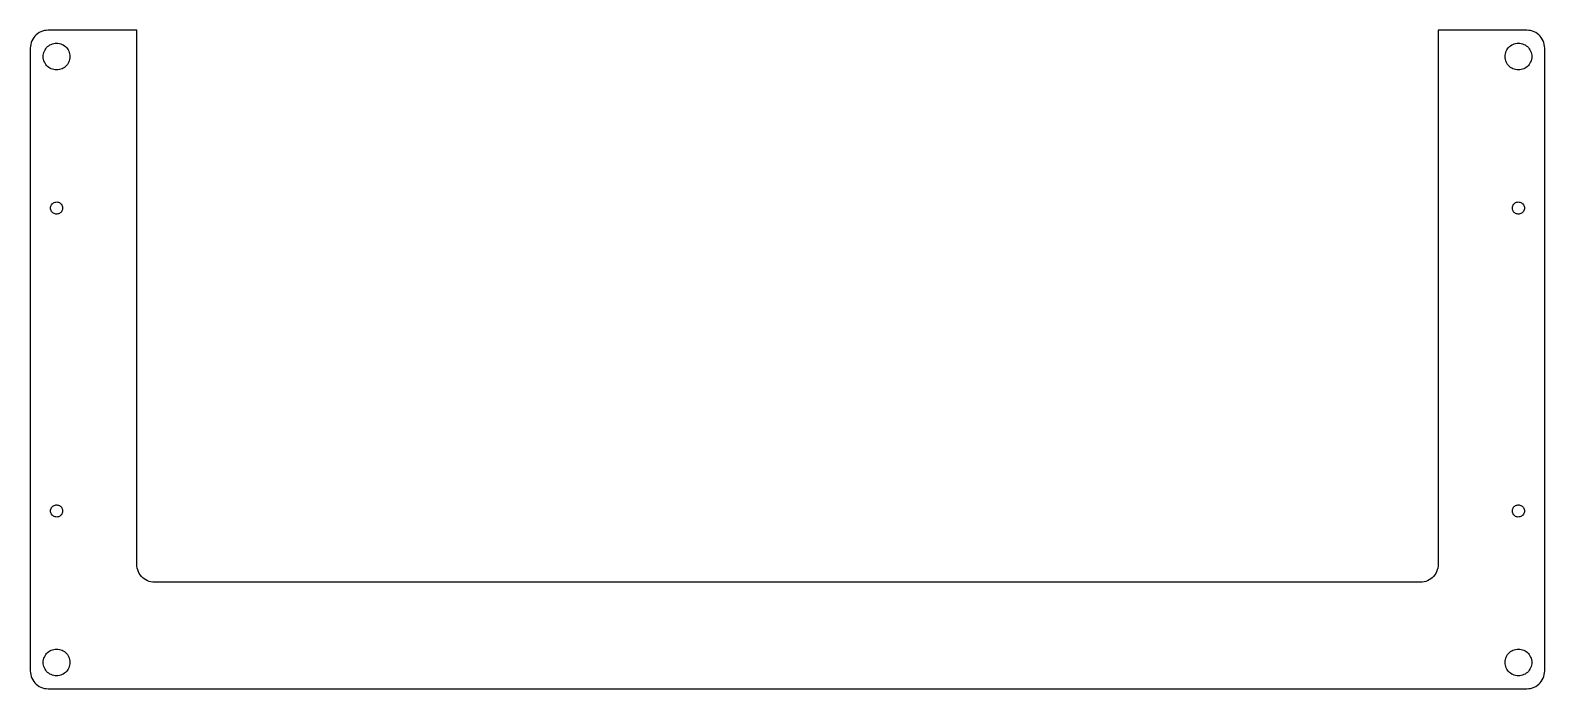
# Model space of a CAD drawing. Header units: metres. Extents: x -212 to 212, y -92 to 92.
import ezdxf

# ---------------------------------------------------------------- set-up
doc = ezdxf.new("R2010")
doc.units = ezdxf.units.M

msp = doc.modelspace()

# ---------------------------------------------------------------- linework, layer by layer
for p, q in [((-211.943, 89.4087), (-212.13, 88.9201)), ((-211.705, 89.875), (-211.943, 89.4087)), ((-211.42, 90.3139), (-211.705, 89.875)), ((-211.091, 90.7207), (-211.42, 90.3139)), ((-210.721, 91.0907), (-211.091, 90.7207)), ((-210.314, 91.4201), (-210.721, 91.0907)), ((-209.875, 91.7051), (-210.314, 91.4201)), ((-209.409, 91.9427), (-209.875, 91.7051)), ((-208.92, 92.1303), (-209.409, 91.9427)), ((-208.415, 92.2657), (-208.92, 92.1303)), ((-207.898, 92.3476), (-208.415, 92.2657)), ((-207.375, 92.375), (-207.898, 92.3476)), ((-182.5, 92.375), (-207.375, 92.375)), ((-182.5, -57.5), (-182.5, 92.375)), ((207.375, 92.375), (182.5, 92.375)), ((182.5, 92.375), (182.5, -57.5)), ((207.898, 92.3476), (207.375, 92.375)), ((208.415, 92.2657), (207.898, 92.3476)), ((208.92, 92.1303), (208.415, 92.2657)), ((209.409, 91.9427), (208.92, 92.1303)), ((209.875, 91.7051), (209.409, 91.9427)), ((210.314, 91.4201), (209.875, 91.7051)), ((210.721, 91.0907), (210.314, 91.4201)), ((211.091, 90.7207), (210.721, 91.0907)), ((211.42, 90.3139), (211.091, 90.7207)), ((211.705, 89.875), (211.42, 90.3139)), ((211.943, 89.4087), (211.705, 89.875)), ((212.13, 88.9201), (211.943, 89.4087)), ((-212.348, 87.8976), (-212.375, 87.375)), ((-212.375, 87.375), (-212.375, -87.375)), ((-212.266, 88.4146), (-212.348, 87.8976)), ((-212.13, 88.9201), (-212.266, 88.4146)), ((-208.75, 85), (-208.729, 85.392)), ((-208.729, 84.608), (-208.75, 85)), ((-208.729, 85.392), (-208.668, 85.7797)), ((-208.668, 85.7797), (-208.566, 86.1588)), ((-208.566, 86.1588), (-208.426, 86.5253)), ((-208.426, 86.5253), (-208.248, 86.875)), ((-208.248, 86.875), (-208.034, 87.2042)), ((-208.034, 87.2042), (-207.787, 87.5092)), ((-207.787, 87.5092), (-207.509, 87.7868)), ((-207.509, 87.7868), (-207.204, 88.0338)), ((-207.204, 88.0338), (-206.875, 88.2476)), ((-206.875, 88.2476), (-206.525, 88.4258)), ((-206.525, 88.4258), (-206.159, 88.5665)), ((-206.159, 88.5665), (-205.78, 88.668)), ((-205.78, 88.668), (-205.392, 88.7294)), ((-205.392, 88.7294), (-205, 88.75)), ((-205, 88.75), (-204.608, 88.7294)), ((-204.608, 88.7294), (-204.22, 88.668)), ((-204.22, 88.668), (-203.841, 88.5665)), ((-203.841, 88.5665), (-203.475, 88.4258)), ((-203.475, 88.4258), (-203.125, 88.2476)), ((-203.125, 88.2476), (-202.796, 88.0338)), ((-202.796, 88.0338), (-202.491, 87.7868)), ((-202.491, 87.7868), (-202.213, 87.5092)), ((-202.213, 87.5092), (-201.966, 87.2042)), ((-201.966, 87.2042), (-201.752, 86.875)), ((-201.752, 86.875), (-201.574, 86.5253)), ((-201.574, 86.5253), (-201.434, 86.1588)), ((-201.434, 86.1588), (-201.332, 85.7797)), ((-201.332, 85.7797), (-201.271, 85.392)), ((-201.271, 85.392), (-201.25, 85)), ((-201.25, 85), (-201.271, 84.608)), ((201.25, 85), (201.271, 85.392)), ((201.271, 84.608), (201.25, 85)), ((201.271, 85.392), (201.332, 85.7797)), ((201.332, 85.7797), (201.434, 86.1588)), ((201.434, 86.1588), (201.574, 86.5253)), ((201.574, 86.5253), (201.752, 86.875)), ((201.752, 86.875), (201.966, 87.2042)), ((201.966, 87.2042), (202.213, 87.5092)), ((202.213, 87.5092), (202.491, 87.7868)), ((202.491, 87.7868), (202.796, 88.0338)), ((202.796, 88.0338), (203.125, 88.2476)), ((203.125, 88.2476), (203.475, 88.4258)), ((203.475, 88.4258), (203.841, 88.5665)), ((203.841, 88.5665), (204.22, 88.668)), ((204.22, 88.668), (204.608, 88.7294)), ((204.608, 88.7294), (205, 88.75)), ((205, 88.75), (205.392, 88.7294)), ((205.392, 88.7294), (205.78, 88.668)), ((205.78, 88.668), (206.159, 88.5665)), ((206.159, 88.5665), (206.525, 88.4258)), ((206.525, 88.4258), (206.875, 88.2476)), ((206.875, 88.2476), (207.204, 88.0338)), ((207.204, 88.0338), (207.509, 87.7868)), ((207.509, 87.7868), (207.787, 87.5092)), ((207.787, 87.5092), (208.034, 87.2042)), ((208.034, 87.2042), (208.248, 86.875)), ((208.248, 86.875), (208.426, 86.5253)), ((208.426, 86.5253), (208.566, 86.1588)), ((208.566, 86.1588), (208.668, 85.7797)), ((208.668, 85.7797), (208.729, 85.392)), ((208.729, 85.392), (208.75, 85)), ((208.75, 85), (208.729, 84.608)), ((212.266, 88.4146), (212.13, 88.9201)), ((212.348, 87.8976), (212.266, 88.4146)), ((212.375, 87.375), (212.348, 87.8976)), ((212.375, -87.375), (212.375, 87.375)), ((-208.668, 84.2203), (-208.729, 84.608)), ((-208.566, 83.8412), (-208.668, 84.2203)), ((-208.426, 83.4747), (-208.566, 83.8412)), ((-208.248, 83.125), (-208.426, 83.4747)), ((-208.034, 82.7958), (-208.248, 83.125)), ((-207.787, 82.4908), (-208.034, 82.7958)), ((-207.509, 82.2132), (-207.787, 82.4908)), ((-207.204, 81.9662), (-207.509, 82.2132)), ((-206.875, 81.7524), (-207.204, 81.9662)), ((-206.525, 81.5742), (-206.875, 81.7524)), ((-206.159, 81.4335), (-206.525, 81.5742)), ((-205.78, 81.3319), (-206.159, 81.4335)), ((-205.392, 81.2705), (-205.78, 81.3319)), ((-205, 81.25), (-205.392, 81.2705)), ((-204.608, 81.2705), (-205, 81.25)), ((-204.22, 81.3319), (-204.608, 81.2705)), ((-203.841, 81.4335), (-204.22, 81.3319)), ((-203.475, 81.5742), (-203.841, 81.4335)), ((-203.125, 81.7524), (-203.475, 81.5742)), ((-202.796, 81.9662), (-203.125, 81.7524)), ((-202.491, 82.2132), (-202.796, 81.9662)), ((-202.213, 82.4908), (-202.491, 82.2132)), ((-201.966, 82.7958), (-202.213, 82.4908)), ((-201.752, 83.125), (-201.966, 82.7958)), ((-201.574, 83.4747), (-201.752, 83.125)), ((-201.434, 83.8412), (-201.574, 83.4747)), ((-201.332, 84.2203), (-201.434, 83.8412)), ((-201.271, 84.608), (-201.332, 84.2203)), ((201.332, 84.2203), (201.271, 84.608)), ((201.434, 83.8412), (201.332, 84.2203)), ((201.574, 83.4747), (201.434, 83.8412)), ((201.752, 83.125), (201.574, 83.4747)), ((201.966, 82.7958), (201.752, 83.125)), ((202.213, 82.4908), (201.966, 82.7958)), ((202.491, 82.2132), (202.213, 82.4908)), ((202.796, 81.9662), (202.491, 82.2132)), ((203.125, 81.7524), (202.796, 81.9662)), ((203.475, 81.5742), (203.125, 81.7524)), ((203.841, 81.4335), (203.475, 81.5742)), ((204.22, 81.3319), (203.841, 81.4335)), ((204.608, 81.2705), (204.22, 81.3319)), ((205, 81.25), (204.608, 81.2705)), ((205.392, 81.2705), (205, 81.25)), ((205.78, 81.3319), (205.392, 81.2705)), ((206.159, 81.4335), (205.78, 81.3319)), ((206.525, 81.5742), (206.159, 81.4335)), ((206.875, 81.7524), (206.525, 81.5742)), ((207.204, 81.9662), (206.875, 81.7524)), ((207.509, 82.2132), (207.204, 81.9662)), ((207.787, 82.4908), (207.509, 82.2132)), ((208.034, 82.7958), (207.787, 82.4908)), ((208.248, 83.125), (208.034, 82.7958)), ((208.426, 83.4747), (208.248, 83.125)), ((208.566, 83.8412), (208.426, 83.4747)), ((208.668, 84.2203), (208.566, 83.8412)), ((208.729, 84.608), (208.668, 84.2203)), ((-206.7, 42.5), (-206.682, 42.7475)), ((-206.682, 42.2525), (-206.7, 42.5)), ((-206.682, 42.7475), (-206.628, 42.9898)), ((-206.628, 42.9898), (-206.539, 43.2216)), ((-206.539, 43.2216), (-206.418, 43.438)), ((-206.418, 43.438), (-206.266, 43.6344)), ((-206.266, 43.6344), (-206.087, 43.8067)), ((-206.087, 43.8067), (-205.886, 43.9511)), ((-205.886, 43.9511), (-205.665, 44.0646)), ((-205.665, 44.0646), (-205.43, 44.1447)), ((-205.43, 44.1447), (-205.186, 44.1898)), ((-205.186, 44.1898), (-204.938, 44.1989)), ((-204.938, 44.1989), (-204.691, 44.1717)), ((-204.691, 44.1717), (-204.451, 44.1089)), ((-204.451, 44.1089), (-204.223, 44.0119)), ((-204.223, 44.0119), (-204.011, 43.8826)), ((-204.011, 43.8826), (-203.82, 43.7238)), ((-203.82, 43.7238), (-203.654, 43.539)), ((-203.654, 43.539), (-203.518, 43.332)), ((-203.518, 43.332), (-203.412, 43.1073)), ((-203.412, 43.1073), (-203.341, 42.8696)), ((-203.341, 42.8696), (-203.305, 42.6241)), ((-203.305, 42.6241), (-203.305, 42.3759)), ((203.305, 42.6241), (203.341, 42.8696)), ((203.305, 42.3759), (203.305, 42.6241)), ((203.341, 42.8696), (203.412, 43.1073)), ((203.412, 43.1073), (203.518, 43.332)), ((203.518, 43.332), (203.654, 43.539)), ((203.654, 43.539), (203.82, 43.7238)), ((203.82, 43.7238), (204.011, 43.8826)), ((204.011, 43.8826), (204.223, 44.0119)), ((204.223, 44.0119), (204.451, 44.1089)), ((204.451, 44.1089), (204.691, 44.1717)), ((204.691, 44.1717), (204.938, 44.1989)), ((204.938, 44.1989), (205.186, 44.1898)), ((205.186, 44.1898), (205.43, 44.1447)), ((205.43, 44.1447), (205.665, 44.0646)), ((205.665, 44.0646), (205.886, 43.9511)), ((205.886, 43.9511), (206.087, 43.8067)), ((206.087, 43.8067), (206.266, 43.6344)), ((206.266, 43.6344), (206.418, 43.438)), ((206.418, 43.438), (206.539, 43.2216)), ((206.539, 43.2216), (206.628, 42.9898)), ((206.628, 42.9898), (206.682, 42.7475)), ((206.682, 42.7475), (206.7, 42.5)), ((206.7, 42.5), (206.682, 42.2525)), ((-206.628, 42.0102), (-206.682, 42.2525)), ((-206.539, 41.7784), (-206.628, 42.0102)), ((-206.418, 41.562), (-206.539, 41.7784)), ((-206.266, 41.3656), (-206.418, 41.562)), ((-206.087, 41.1933), (-206.266, 41.3656)), ((-205.886, 41.0489), (-206.087, 41.1933)), ((-205.665, 40.9354), (-205.886, 41.0489)), ((-205.43, 40.8553), (-205.665, 40.9354)), ((-205.186, 40.8102), (-205.43, 40.8553)), ((-204.938, 40.8011), (-205.186, 40.8102)), ((-204.691, 40.8283), (-204.938, 40.8011)), ((-204.451, 40.8911), (-204.691, 40.8283)), ((-204.223, 40.9881), (-204.451, 40.8911)), ((-204.011, 41.1174), (-204.223, 40.9881)), ((-203.82, 41.2762), (-204.011, 41.1174)), ((-203.654, 41.461), (-203.82, 41.2762)), ((-203.518, 41.668), (-203.654, 41.461)), ((-203.412, 41.8927), (-203.518, 41.668)), ((-203.341, 42.1304), (-203.412, 41.8927)), ((-203.305, 42.3759), (-203.341, 42.1304)), ((203.341, 42.1304), (203.305, 42.3759)), ((203.412, 41.8927), (203.341, 42.1304)), ((203.518, 41.668), (203.412, 41.8927)), ((203.654, 41.461), (203.518, 41.668)), ((203.82, 41.2762), (203.654, 41.461)), ((204.011, 41.1174), (203.82, 41.2762)), ((204.223, 40.9881), (204.011, 41.1174)), ((204.451, 40.8911), (204.223, 40.9881)), ((204.691, 40.8283), (204.451, 40.8911)), ((204.938, 40.8011), (204.691, 40.8283)), ((205.186, 40.8102), (204.938, 40.8011)), ((205.43, 40.8553), (205.186, 40.8102)), ((205.665, 40.9354), (205.43, 40.8553)), ((205.886, 41.0489), (205.665, 40.9354)), ((206.087, 41.1933), (205.886, 41.0489)), ((206.266, 41.3656), (206.087, 41.1933)), ((206.418, 41.562), (206.266, 41.3656)), ((206.539, 41.7784), (206.418, 41.562)), ((206.628, 42.0102), (206.539, 41.7784)), ((206.682, 42.2525), (206.628, 42.0102)), ((-206.7, -42.5), (-206.682, -42.2525)), ((-206.682, -42.2525), (-206.628, -42.0102)), ((-206.628, -42.0102), (-206.539, -41.7784)), ((-206.539, -41.7784), (-206.418, -41.562)), ((-206.418, -41.562), (-206.266, -41.3656)), ((-206.266, -41.3656), (-206.087, -41.1933)), ((-206.087, -41.1933), (-205.886, -41.0489)), ((-205.886, -41.0489), (-205.665, -40.9354)), ((-205.665, -40.9354), (-205.43, -40.8553)), ((-205.43, -40.8553), (-205.186, -40.8102)), ((-205.186, -40.8102), (-204.938, -40.8011)), ((-204.938, -40.8011), (-204.691, -40.8283)), ((-204.691, -40.8283), (-204.451, -40.8911)), ((-204.451, -40.8911), (-204.223, -40.9881)), ((-204.223, -40.9881), (-204.011, -41.1174)), ((-204.011, -41.1174), (-203.82, -41.2762)), ((-203.82, -41.2762), (-203.654, -41.461)), ((-203.654, -41.461), (-203.518, -41.668)), ((-203.518, -41.668), (-203.412, -41.8927)), ((-203.412, -41.8927), (-203.341, -42.1304)), ((-203.341, -42.1304), (-203.305, -42.3759)), ((-203.305, -42.3759), (-203.305, -42.6241)), ((203.305, -42.3759), (203.341, -42.1304)), ((203.305, -42.6241), (203.305, -42.3759)), ((203.341, -42.1304), (203.412, -41.8927)), ((203.412, -41.8927), (203.518, -41.668)), ((203.518, -41.668), (203.654, -41.461)), ((203.654, -41.461), (203.82, -41.2762)), ((203.82, -41.2762), (204.011, -41.1174)), ((204.011, -41.1174), (204.223, -40.9881)), ((204.223, -40.9881), (204.451, -40.8911)), ((204.451, -40.8911), (204.691, -40.8283)), ((204.691, -40.8283), (204.938, -40.8011)), ((204.938, -40.8011), (205.186, -40.8102)), ((205.186, -40.8102), (205.43, -40.8553)), ((205.43, -40.8553), (205.665, -40.9354)), ((205.665, -40.9354), (205.886, -41.0489)), ((205.886, -41.0489), (206.087, -41.1933)), ((206.087, -41.1933), (206.266, -41.3656)), ((206.266, -41.3656), (206.418, -41.562)), ((206.418, -41.562), (206.539, -41.7784)), ((206.539, -41.7784), (206.628, -42.0102)), ((206.628, -42.0102), (206.682, -42.2525)), ((206.682, -42.2525), (206.7, -42.5)), ((-206.682, -42.7475), (-206.7, -42.5)), ((-206.628, -42.9898), (-206.682, -42.7475)), ((-206.539, -43.2216), (-206.628, -42.9898)), ((-206.418, -43.438), (-206.539, -43.2216)), ((-206.266, -43.6344), (-206.418, -43.438)), ((-206.087, -43.8067), (-206.266, -43.6344)), ((-205.886, -43.9511), (-206.087, -43.8067)), ((-205.665, -44.0646), (-205.886, -43.9511)), ((-205.43, -44.1447), (-205.665, -44.0646)), ((-205.186, -44.1898), (-205.43, -44.1447)), ((-204.938, -44.1989), (-205.186, -44.1898)), ((-204.691, -44.1717), (-204.938, -44.1989)), ((-204.451, -44.1089), (-204.691, -44.1717)), ((-204.223, -44.0119), (-204.451, -44.1089)), ((-204.011, -43.8826), (-204.223, -44.0119)), ((-203.82, -43.7238), (-204.011, -43.8826)), ((-203.654, -43.539), (-203.82, -43.7238)), ((-203.518, -43.332), (-203.654, -43.539)), ((-203.412, -43.1073), (-203.518, -43.332)), ((-203.341, -42.8696), (-203.412, -43.1073)), ((-203.305, -42.6241), (-203.341, -42.8696)), ((203.341, -42.8696), (203.305, -42.6241)), ((203.412, -43.1073), (203.341, -42.8696)), ((203.518, -43.332), (203.412, -43.1073)), ((203.654, -43.539), (203.518, -43.332)), ((203.82, -43.7238), (203.654, -43.539)), ((204.011, -43.8826), (203.82, -43.7238)), ((204.223, -44.0119), (204.011, -43.8826)), ((204.451, -44.1089), (204.223, -44.0119)), ((204.691, -44.1717), (204.451, -44.1089)), ((204.938, -44.1989), (204.691, -44.1717)), ((205.186, -44.1898), (204.938, -44.1989)), ((205.43, -44.1447), (205.186, -44.1898)), ((205.665, -44.0646), (205.43, -44.1447)), ((205.886, -43.9511), (205.665, -44.0646)), ((206.087, -43.8067), (205.886, -43.9511)), ((206.266, -43.6344), (206.087, -43.8067)), ((206.418, -43.438), (206.266, -43.6344)), ((206.539, -43.2216), (206.418, -43.438)), ((206.628, -42.9898), (206.539, -43.2216)), ((206.682, -42.7475), (206.628, -42.9898)), ((206.7, -42.5), (206.682, -42.7475)), ((-182.473, -58.0226), (-182.5, -57.5)), ((-182.391, -58.5396), (-182.473, -58.0226)), ((-182.255, -59.0451), (-182.391, -58.5396)), ((-182.068, -59.5337), (-182.255, -59.0451)), ((182.255, -59.0451), (182.068, -59.5337)), ((182.391, -58.5396), (182.255, -59.0451)), ((182.473, -58.0226), (182.391, -58.5396)), ((182.5, -57.5), (182.473, -58.0226)), ((-181.83, -60), (-182.068, -59.5337)), ((-181.545, -60.4389), (-181.83, -60)), ((-181.216, -60.8457), (-181.545, -60.4389)), ((-180.846, -61.2157), (-181.216, -60.8457)), ((-180.439, -61.5451), (-180.846, -61.2157)), ((-180, -61.8301), (-180.439, -61.5451)), ((-179.534, -62.0677), (-180, -61.8301)), ((-179.045, -62.2553), (-179.534, -62.0677)), ((-178.54, -62.3907), (-179.045, -62.2553)), ((-178.023, -62.4726), (-178.54, -62.3907)), ((-177.5, -62.5), (-178.023, -62.4726)), ((177.5, -62.5), (-177.5, -62.5)), ((178.023, -62.4726), (177.5, -62.5)), ((178.54, -62.3907), (178.023, -62.4726)), ((179.045, -62.2553), (178.54, -62.3907)), ((179.534, -62.0677), (179.045, -62.2553)), ((180, -61.8301), (179.534, -62.0677)), ((180.439, -61.5451), (180, -61.8301)), ((180.846, -61.2157), (180.439, -61.5451)), ((181.216, -60.8457), (180.846, -61.2157)), ((181.545, -60.4389), (181.216, -60.8457)), ((181.83, -60), (181.545, -60.4389)), ((182.068, -59.5337), (181.83, -60)), ((-208.75, -85), (-208.729, -84.608)), ((-208.729, -84.608), (-208.668, -84.2203)), ((-208.668, -84.2203), (-208.566, -83.8412)), ((-208.566, -83.8412), (-208.426, -83.4747)), ((-208.426, -83.4747), (-208.248, -83.125)), ((-208.248, -83.125), (-208.034, -82.7958)), ((-208.034, -82.7958), (-207.787, -82.4908)), ((-207.787, -82.4908), (-207.509, -82.2132)), ((-207.509, -82.2132), (-207.204, -81.9662)), ((-207.204, -81.9662), (-206.875, -81.7524)), ((-206.875, -81.7524), (-206.525, -81.5742)), ((-206.525, -81.5742), (-206.159, -81.4335)), ((-206.159, -81.4335), (-205.78, -81.3319)), ((-205.78, -81.3319), (-205.392, -81.2705)), ((-205.392, -81.2705), (-205, -81.25)), ((-205, -81.25), (-204.608, -81.2705)), ((-204.608, -81.2705), (-204.22, -81.3319)), ((-204.22, -81.3319), (-203.841, -81.4335)), ((-203.841, -81.4335), (-203.475, -81.5742)), ((-203.475, -81.5742), (-203.125, -81.7524)), ((-203.125, -81.7524), (-202.796, -81.9662)), ((-202.796, -81.9662), (-202.491, -82.2132)), ((-202.491, -82.2132), (-202.213, -82.4908)), ((-202.213, -82.4908), (-201.966, -82.7958)), ((-201.966, -82.7958), (-201.752, -83.125)), ((-201.752, -83.125), (-201.574, -83.4747)), ((-201.574, -83.4747), (-201.434, -83.8412)), ((-201.434, -83.8412), (-201.332, -84.2203)), ((-201.332, -84.2203), (-201.271, -84.608)), ((-201.271, -84.608), (-201.25, -85)), ((201.25, -85), (201.271, -84.608)), ((201.271, -84.608), (201.332, -84.2203)), ((201.332, -84.2203), (201.434, -83.8412)), ((201.434, -83.8412), (201.574, -83.4747)), ((201.574, -83.4747), (201.752, -83.125)), ((201.752, -83.125), (201.966, -82.7958)), ((201.966, -82.7958), (202.213, -82.4908)), ((202.213, -82.4908), (202.491, -82.2132)), ((202.491, -82.2132), (202.796, -81.9662)), ((202.796, -81.9662), (203.125, -81.7524)), ((203.125, -81.7524), (203.475, -81.5742)), ((203.475, -81.5742), (203.841, -81.4335)), ((203.841, -81.4335), (204.22, -81.3319)), ((204.22, -81.3319), (204.608, -81.2705)), ((204.608, -81.2705), (205, -81.25)), ((205, -81.25), (205.392, -81.2705)), ((205.392, -81.2705), (205.78, -81.3319)), ((205.78, -81.3319), (206.159, -81.4335)), ((206.159, -81.4335), (206.525, -81.5742)), ((206.525, -81.5742), (206.875, -81.7524)), ((206.875, -81.7524), (207.204, -81.9662)), ((207.204, -81.9662), (207.509, -82.2132)), ((207.509, -82.2132), (207.787, -82.4908)), ((207.787, -82.4908), (208.034, -82.7958)), ((208.034, -82.7958), (208.248, -83.125)), ((208.248, -83.125), (208.426, -83.4747)), ((208.426, -83.4747), (208.566, -83.8412)), ((208.566, -83.8412), (208.668, -84.2203)), ((208.668, -84.2203), (208.729, -84.608)), ((208.729, -84.608), (208.75, -85)), ((-212.375, -87.375), (-212.348, -87.8976)), ((-212.348, -87.8976), (-212.266, -88.4146)), ((-212.266, -88.4146), (-212.13, -88.9201)), ((-212.13, -88.9201), (-211.943, -89.4087)), ((-208.729, -85.392), (-208.75, -85)), ((-208.668, -85.7797), (-208.729, -85.392)), ((-208.566, -86.1588), (-208.668, -85.7797)), ((-208.426, -86.5253), (-208.566, -86.1588)), ((-208.248, -86.875), (-208.426, -86.5253)), ((-208.034, -87.2042), (-208.248, -86.875)), ((-207.787, -87.5092), (-208.034, -87.2042)), ((-207.509, -87.7868), (-207.787, -87.5092)), ((-207.204, -88.0338), (-207.509, -87.7868)), ((-206.875, -88.2476), (-207.204, -88.0338)), ((-206.525, -88.4258), (-206.875, -88.2476)), ((-206.159, -88.5665), (-206.525, -88.4258)), ((-205.78, -88.668), (-206.159, -88.5665)), ((-205.392, -88.7294), (-205.78, -88.668)), ((-205, -88.75), (-205.392, -88.7294)), ((-204.608, -88.7294), (-205, -88.75)), ((-204.22, -88.668), (-204.608, -88.7294)), ((-203.841, -88.5665), (-204.22, -88.668)), ((-203.475, -88.4258), (-203.841, -88.5665)), ((-203.125, -88.2476), (-203.475, -88.4258)), ((-202.796, -88.0338), (-203.125, -88.2476)), ((-202.491, -87.7868), (-202.796, -88.0338)), ((-202.213, -87.5092), (-202.491, -87.7868)), ((-201.966, -87.2042), (-202.213, -87.5092)), ((-201.752, -86.875), (-201.966, -87.2042)), ((-201.574, -86.5253), (-201.752, -86.875)), ((-201.434, -86.1588), (-201.574, -86.5253)), ((-201.332, -85.7797), (-201.434, -86.1588)), ((-201.271, -85.392), (-201.332, -85.7797)), ((-201.25, -85), (-201.271, -85.392)), ((201.271, -85.392), (201.25, -85)), ((201.332, -85.7797), (201.271, -85.392)), ((201.434, -86.1588), (201.332, -85.7797)), ((201.574, -86.5253), (201.434, -86.1588)), ((201.752, -86.875), (201.574, -86.5253)), ((201.966, -87.2042), (201.752, -86.875)), ((202.213, -87.5092), (201.966, -87.2042)), ((202.491, -87.7868), (202.213, -87.5092)), ((202.796, -88.0338), (202.491, -87.7868)), ((203.125, -88.2476), (202.796, -88.0338)), ((203.475, -88.4258), (203.125, -88.2476)), ((203.841, -88.5665), (203.475, -88.4258)), ((204.22, -88.668), (203.841, -88.5665)), ((204.608, -88.7294), (204.22, -88.668)), ((205, -88.75), (204.608, -88.7294)), ((205.392, -88.7294), (205, -88.75)), ((205.78, -88.668), (205.392, -88.7294)), ((206.159, -88.5665), (205.78, -88.668)), ((206.525, -88.4258), (206.159, -88.5665)), ((206.875, -88.2476), (206.525, -88.4258)), ((207.204, -88.0338), (206.875, -88.2476)), ((207.509, -87.7868), (207.204, -88.0338)), ((207.787, -87.5092), (207.509, -87.7868)), ((208.034, -87.2042), (207.787, -87.5092)), ((208.248, -86.875), (208.034, -87.2042)), ((208.426, -86.5253), (208.248, -86.875)), ((208.566, -86.1588), (208.426, -86.5253)), ((208.668, -85.7797), (208.566, -86.1588)), ((208.729, -85.392), (208.668, -85.7797)), ((208.75, -85), (208.729, -85.392)), ((211.943, -89.4087), (212.13, -88.9201)), ((212.13, -88.9201), (212.266, -88.4146)), ((212.266, -88.4146), (212.348, -87.8976)), ((212.348, -87.8976), (212.375, -87.375)), ((-211.943, -89.4087), (-211.705, -89.875)), ((-211.705, -89.875), (-211.42, -90.3139)), ((-211.42, -90.3139), (-211.091, -90.7207)), ((-211.091, -90.7207), (-210.721, -91.0907)), ((-210.721, -91.0907), (-210.314, -91.4201)), ((-210.314, -91.4201), (-209.875, -91.7051)), ((-209.875, -91.7051), (-209.409, -91.9427)), ((-209.409, -91.9427), (-208.92, -92.1303)), ((-208.92, -92.1303), (-208.415, -92.2657)), ((-208.415, -92.2657), (-207.898, -92.3476)), ((-207.898, -92.3476), (-207.375, -92.375)), ((-207.375, -92.375), (207.375, -92.375)), ((207.375, -92.375), (207.898, -92.3476)), ((207.898, -92.3476), (208.415, -92.2657)), ((208.415, -92.2657), (208.92, -92.1303)), ((208.92, -92.1303), (209.409, -91.9427)), ((209.409, -91.9427), (209.875, -91.7051)), ((209.875, -91.7051), (210.314, -91.4201)), ((210.314, -91.4201), (210.721, -91.0907)), ((210.721, -91.0907), (211.091, -90.7207)), ((211.091, -90.7207), (211.42, -90.3139)), ((211.42, -90.3139), (211.705, -89.875)), ((211.705, -89.875), (211.943, -89.4087))]:
    msp.add_line(p, q)

doc.saveas('drawing.dxf')
